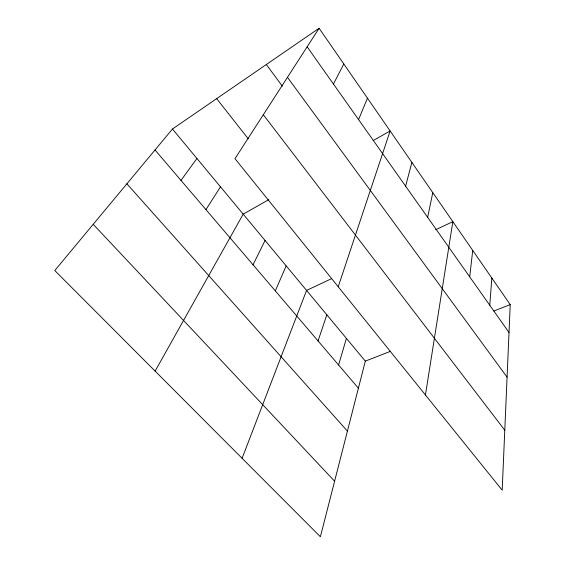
<?xml version="1.0" encoding="UTF-8"?>
<svg xmlns="http://www.w3.org/2000/svg" width="565" height="565" viewBox="0 0 565 565"><rect width="100%" height="100%" fill="white"/><g stroke="black" fill="none" stroke-linecap="round" stroke-linejoin="round"><path stroke-width="0.85" d="M510.223 304.634L502.186 490.187L234.984 158.666L319.112 28.25L510.223 304.634L493.831 311.018M489.756 305.227L491.84 278.044M469.699 276.85L472.728 250.408M425.438 394.97L452.848 221.664L435.629 229.75M427.656 217.348L432.776 192.63M172.452 129.011L365.322 361.127L320.39 536.75L54.777 270.536L172.452 129.011L319.112 28.25M405.606 186.153L411.892 162.423M338.583 364.997L346.409 338.371M338.223 286.759L390.14 130.967L373.239 140.53M318.046 340.942L326.838 314.811M242.103 458.286L306.569 290.417L331.549 278.672M358.57 119.582L367.469 98.176M275.303 290.869L286.187 265.889M253.049 264.801L265.077 240.478M333.442 84.023L343.81 63.972M155.121 371.106L243.19 214.142L268.799 199.643M205.95 209.622L220.491 186.817M180.991 180.39L196.931 158.461M365.322 361.127L390.302 351.388M93.218 224.305L334.6 481.196M126.892 183.802L347.419 431.102M155.022 149.972L358.394 388.204M216.656 98.642L248.268 138.821M263.332 114.709L504.778 430.219M266.327 64.516L282.281 86.092M287.472 77.299L507.08 377.166M307.141 46.81L509.016 332.488"/></g></svg>
